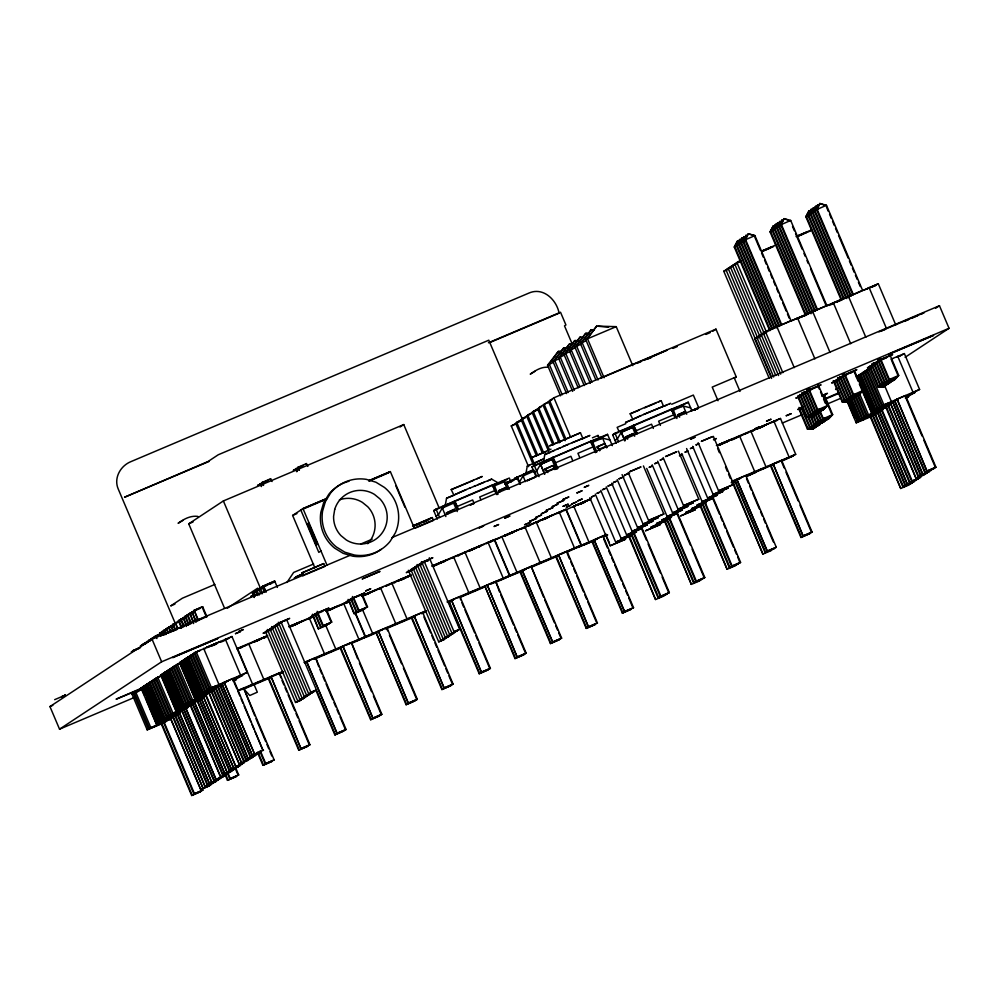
<?xml version="1.0" encoding="UTF-8"?>
<svg xmlns="http://www.w3.org/2000/svg" width="999" height="999" viewBox="0 0 999 999"><rect width="100%" height="100%" fill="white"/><g stroke="black" fill="none" stroke-linecap="round" stroke-linejoin="round"><path stroke-width="1.5" d="M445.217 505.544L446.553 498.214L466.009 489.76M543.918 458.741L527.272 466.108L525.924 473.439M543.456 461.863L544.805 454.533L568.294 444.355M734.277 247.078L737.537 240.946L734.277 247.078L769.779 330.719M744.255 238.961L741.82 238.087L738.561 244.218L774.063 327.872M780.269 223.651L777.609 222.927L774.35 229.058L809.864 312.712M782.192 222.377L779.757 221.503L776.498 227.635L812.599 312.699M810.152 213.911L813.411 207.78L810.152 213.911L845.654 297.552M771.927 329.295L736.413 245.654L739.685 239.51L742.344 240.235M738.561 244.218L741.82 238.087M740.709 242.794L743.968 236.663L740.709 242.794L776.81 327.859M742.844 241.371L746.116 235.24L742.844 241.371L778.958 326.436M791.008 320.679L781.093 325.012L744.992 239.947L748.251 233.816L754.907 235.614L791.008 320.679L790.434 321.054M770.067 231.918L773.326 225.786L770.067 231.918L805.569 315.559M807.716 314.136L772.215 230.494L775.474 224.363L778.134 225.075M774.35 229.058L777.609 222.927M776.498 227.635L779.757 221.503M778.646 226.211L781.905 220.08L778.646 226.211L814.747 311.276L815.321 310.901L779.208 225.836L781.88 224.7M826.797 305.519L816.895 309.852L780.781 224.787L784.04 218.656L790.696 220.454L826.797 305.519L826.235 305.894L810.589 269.031M805.856 216.758L809.115 210.627L805.856 216.758L841.358 300.399M808.004 215.334L811.263 209.203L808.004 215.334L843.506 298.976M848.401 297.54L812.287 212.475L815.546 206.343L818.206 207.068M814.435 211.051L817.694 204.92L814.435 211.051L850.536 296.116L851.111 295.741L815.009 210.677L817.669 209.553M816.57 209.628L819.842 203.496L826.485 205.294L862.599 290.359L852.684 294.693L816.57 209.628L826.485 205.294L825.911 205.669M473.851 502.784L472.652 499.962L457.18 506.505L455.044 502.497L442.257 508.091L438.424 514.71L436.088 516.246M519.143 482.592L522.976 475.974L534.34 470.991L536.138 475.224M572.689 460.514L570.891 456.281L555.419 462.824L553.284 458.816L540.509 464.41L536.663 471.029L534.34 472.564M653.334 428.434L651.535 424.188L636.076 430.744L633.928 426.735L621.216 432.292L617.382 438.911L615.047 440.459M286.938 582.492L293.631 572.452L313.611 563.998M583.229 337.038L580.219 336.963L571.116 349.638L569.43 350.736L584.215 385.552M632.767 365.634L616.221 326.648L596.653 326.111L587.537 338.786L585.864 339.897L601.823 377.485M560.526 395.829L547.527 365.197L558.316 351.423L561.326 351.498M566.595 393.606L553.009 361.588L563.786 347.802L568.306 347.927M572.664 391.383L558.478 357.967L569.268 344.193L572.277 344.268M578.146 387.774L563.96 354.358L574.75 340.572L577.759 340.659M569.43 350.736L580.219 336.963M590.284 383.329L574.912 347.128L585.701 333.341L588.711 333.429M595.754 379.707L580.394 343.506L591.183 329.732L594.193 329.807M585.864 339.897L596.653 326.111M814.11 415.172L812.387 417.095L806.493 417.195L798.064 397.352M799.6 394.505L808.628 415.771L814.522 415.671L816.245 413.736M819.255 411.351L816.67 414.235L810.776 414.348L801.747 393.082M822.264 408.966L818.818 412.812L812.924 412.924L803.895 391.658M822.676 409.465L820.953 411.388L815.059 411.501L806.643 391.645M849.899 400.012L848.176 401.935L842.282 402.035L833.253 380.769M853.77 396.653L850.324 400.512L844.43 400.611L836.001 380.769M854.182 397.152L852.459 399.088L846.565 399.188L837.537 377.922M839.684 376.498L848.713 397.764L854.607 397.652L857.192 394.767M887.412 382.929L883.965 386.775L878.071 386.888L869.642 367.033M887.836 383.429L886.113 385.352L880.219 385.452L871.79 365.609M889.972 382.005L888.248 383.928L882.354 384.028L873.338 362.762M893.843 378.646L890.396 382.505L884.502 382.605L876.073 362.762M895.129 378.184L892.544 381.069L886.65 381.181L877.621 359.915M890.271 355.569L898.7 375.424L894.679 379.645L888.785 379.757L879.757 358.491M814.984 427.023L813.236 428.971L807.404 429.046L798.975 409.203M818.93 423.651L815.434 427.522L809.59 427.597L801.161 407.754M820.241 423.164L817.619 426.073L811.787 426.161L808.166 417.644M810.963 417.619L813.973 424.712L819.804 424.625L823.313 420.754M823.75 421.241L822.002 423.176L816.158 423.264L812.549 414.76M827.696 417.857L824.187 421.74L818.356 421.815L815.346 414.735M828.134 418.356L826.385 420.292L820.541 420.367L817.532 413.286M824.225 394.742L832.654 414.597L828.571 418.843L822.739 418.931L819.13 410.414M815.396 413.923L812.387 417.095L806.493 417.195M819.679 411.076L816.67 414.235L810.776 414.348M822.826 408.591L818.818 412.812L812.924 412.924M822.964 409.278L820.953 411.388L815.059 411.501M852.197 397.702L848.176 401.935L842.282 402.035L846.852 399.962M853.333 397.34L850.324 400.512L844.43 400.611M855.481 395.916L852.459 399.088L846.565 399.188M886.975 383.604L883.965 386.775L878.071 386.888M889.122 382.18L886.113 385.352L880.219 385.452M892.269 379.695L888.248 383.928L882.354 384.028L885.027 382.904M893.406 379.333L890.396 382.505L884.502 382.605M896.553 376.848L892.544 381.069L886.65 381.181M817.307 424.712L813.236 428.971L807.404 429.046L811.975 426.973M818.481 424.325L815.434 427.522L809.59 427.597M820.679 422.889L817.619 426.073L811.787 426.161M824.038 421.054L822.002 423.176L816.158 423.264M827.247 418.544L824.187 421.74L818.356 421.815M224.588 608.316L188.724 523.826L223.376 500.949L403.746 424.563L439.011 507.617M263.099 485.452L262.4 482.242L263.624 485.114M270.342 479.008L272.078 481.53M296.703 471.74L296.004 468.531L297.215 471.403M298.888 470.292L298.189 467.082L299.413 469.955M306.131 463.848L307.867 466.371M400.037 427.01L403.746 424.563M314.847 567.769L292.632 515.434L302.984 508.603L326.036 498.838L302.984 508.603L326.948 565.059M547.527 365.197L553.371 362.325M553.009 361.588L560.227 358.129M558.478 357.967L564.323 355.095M563.96 354.358L571.191 350.899M574.912 347.128L580.756 344.255M580.394 343.506L586.226 340.647M388.199 473.026L390.347 471.603L414.323 528.059M736.413 245.654L739.66 244.143M744.992 239.947L754.907 235.614L748.251 233.816L745.566 239.573L781.668 324.625M131.319 651.735L139.773 648.164M140.397 645.804L146.041 643.418M146.953 641.483L150.662 640.034M153.521 637.15L160.564 634.165M160.802 636.013L159.59 633.141L165.747 630.419M162.999 634.565L162.3 631.356L163.511 634.228M165.772 634.577L163.948 630.269L168.694 628.134M167.969 633.129L166.134 628.821L169.48 627.285M170.18 631.668L168.868 627.022L170.692 631.331M172.365 630.219L171.054 625.574L173.489 631.318M175.15 630.219L172.715 624.487L178.871 621.753M177.335 628.771L175.424 622.702L177.859 628.433M181.418 627.921L178.384 620.741L181.718 619.205M183.616 626.473L180.569 619.305L186.726 616.57M186.388 626.473L183.254 617.532L186.301 624.7M188.586 625.024L184.927 616.42L189.673 614.285M190.797 623.563L187.138 614.959L191.883 612.837M193.594 623.551L189.847 613.174L193.506 621.778M195.767 622.127L192.02 611.738L196.279 621.778M197.952 620.679L194.206 610.302L202.66 606.718L206.93 616.758M134.253 697.514L59.54 729.17L49.95 706.58L152.048 639.198L350.337 555.219M772.215 230.494L775.449 228.983M780.781 224.787L790.696 220.454L790.122 220.829M199.962 608.503L191.508 612.087M193.694 610.639L202.66 606.718M812.287 212.475L815.534 210.976M769.242 378.371L723.776 271.253L739.11 261.126M770.017 247.964L771.565 246.94L761.7 251.124M227.223 608.279L257.742 588.136M254.033 596.927L252.41 593.119L253.796 592.207L255.407 596.016M257.392 595.479L255.482 591.096L256.855 590.184L259.016 595.267M260.926 594.005L258.766 588.923L260.14 588.011L262.5 593.693M264.485 592.37L262.05 586.763L263.436 585.851L266.121 592.195M254.046 592.944L253.621 592.32L258.017 590.421M255.819 591.77L255.644 590.983M257.118 590.921L256.681 590.297L261.089 588.399M259.103 589.61L258.941 588.811M260.402 588.748L259.977 588.124L264.373 586.226M262.387 587.437L262.225 586.638M270.205 584.04L271.241 583.354M277.397 587.424L274.7 581.068L262.05 586.763M320.966 550.948L318.806 552.372L300.824 510.027L326.611 499.1M274.825 581.893L269.318 584.19M528.558 466.658L511.263 425.936L521.328 420.654M534.627 464.448L516.745 422.315L525.362 417.644M529.408 414.635L522.227 418.706L525.087 417.482M543.793 453.009L527.697 415.084L536.326 410.414M549.275 449.388L533.179 411.476L540.359 407.405M554.158 444.368L538.661 407.854L542.969 405.007L559.065 442.919M560.227 442.157L544.13 404.245L551.323 400.174M565.709 438.549L549.612 400.624L553.933 397.777L715.971 329.146L736.238 376.898L734.09 378.321M805.806 232.804L807.354 231.78L796.091 236.563M265.659 591.608L263.261 585.963L274.7 581.068M59.54 729.17L161.638 661.788L949.05 328.296L939.46 305.719L392.008 537.574M302.56 572.552L303.758 575.374L302.897 575.936L301.698 573.114L302.56 572.552L323.701 563.598L324.9 566.421L305.17 574.775M323.701 563.598L301.698 573.114M164.66 722.539L147.165 729.844L131.943 693.993L140.747 689.847L134.203 692.507L149.425 728.358L156.031 725.661M134.203 692.507L141.758 688.898M141.034 688.061L142.82 686.962L158.042 722.826L156.244 723.913L141.034 688.061L145.067 686.413M143.132 686.675L144.93 685.576L160.152 721.44L158.354 722.527L143.132 686.675L145.904 685.514M145.392 685.189L147.19 684.09L162.4 719.942L160.614 721.041L145.392 685.189L148.077 684.09M147.49 683.791L149.288 682.704L164.51 718.556L162.712 719.655L147.49 683.791L148.938 683.191M182.48 710.838L165.01 718.131L149.788 682.28L154.071 680.119M165.01 718.131L172.402 714.585L167.12 716.745L151.898 680.893L156.955 678.358M188.212 707.379L169.368 715.259L154.146 679.407L158.429 677.247M169.368 715.259L176.773 711.713L171.478 713.873L156.256 678.009L163.898 674.35M160.739 675.062L162.525 673.963L177.747 709.814L175.949 710.913L160.739 675.062L164.773 673.413M162.837 673.676L164.635 672.577L179.857 708.428L178.059 709.527L162.837 673.676L166.721 672.052M165.097 672.177L166.895 671.091L182.105 706.942L180.32 708.041L165.097 672.177L169.043 670.566M167.195 670.791L168.993 669.692L184.216 705.556L182.417 706.643L167.195 670.791L169.967 669.63M203.534 697.265L184.715 705.132L169.493 669.28L173.776 667.12M184.715 705.132L192.108 701.585L186.825 703.746L171.603 667.881L176.661 665.359M173.851 666.395L175.275 665.459L190.497 701.323L189.073 702.247L173.851 666.395L176.436 665.346M181.119 662.437L175.961 665.009L191.184 700.861L196.478 698.701L190.497 701.323M179.52 662.662L181.319 661.563L196.541 697.414L194.743 698.513L179.52 662.662L184.852 660.489M183.804 660.501L180.944 661.725L196.154 697.577L202.135 694.967L196.853 697.127L181.631 661.263L187.5 658.391M215.235 688.898L199.101 695.641L183.891 659.777L186.776 658.216M185.989 658.391L187.787 657.292L203.009 693.156L201.211 694.243L185.989 658.391L188.761 657.23M220.966 685.439L203.509 692.732L188.287 656.88L193.794 654.183M203.509 692.732L210.901 689.185L205.607 691.345L190.397 655.481L196.666 652.422M224.001 683.116L207.867 689.847L192.645 653.995L198.152 651.311M207.867 689.847L215.26 686.301L209.977 688.461L194.755 652.609L231.955 636.513L247.178 672.377L233.466 679.108M207.243 647.602L215.697 644.018M209.428 646.153L217.882 642.569M230.544 637.449L231.955 636.513M437.287 519.068L433.703 510.601L436.026 509.065L492.769 484.777L496.965 494.655M712.737 331.281L715.971 329.146M415.184 528.159L433.504 520.392L432.305 517.569L413.124 525.899M446.391 512.962L454.52 509.265L446.391 512.962L446.99 514.373L448.027 513.686M492.932 486.476L492.769 484.777M455.069 510.701L454.47 511.101L453.871 509.69M263.773 637.537L267.445 635.926L261.164 638.686M507.504 489.11L504.345 481.768L502.859 482.43L502.26 481.019L492.332 485.064M520.417 484.165L517.719 477.809L505.069 483.504L516.508 478.608L516.808 479.32M505.407 484.178L505.244 483.379M517.981 478.546L517.544 477.922L506.281 482.704L506.705 483.316M533.653 469.655L514.41 478.484L521.453 475.499M536.138 476.798L531.943 466.92L534.265 465.384L591.008 441.096L595.804 452.385M291.945 625.474L299.887 622.24M516.346 478.721L517.719 477.809M498.813 490.659L506.505 487.25L498.813 490.659L499.413 492.07L500.012 491.67M297.627 623.726L295.329 624.575M553.284 458.816L540.509 464.41L544.705 474.288L540.596 464.348M508.803 488.261L508.978 489.048M327.734 610.314L335.676 607.08M520.079 483.491L520.242 484.278M147.165 729.844L165.559 721.628M149.425 728.358L171.828 718.456M167.12 716.745L176.011 712.549M171.478 713.873L191.221 705.069M186.825 703.746L206.568 694.942M191.184 700.861L209.565 692.644M196.853 697.127L198.639 696.028L183.242 660.252M199.101 695.641L200.899 694.542L185.489 658.766M205.607 691.345L214.498 687.137M209.977 688.461L247.178 672.377M546.266 470.005L545.229 470.691L544.63 469.28L552.759 465.584L554.895 469.592M165.984 721.665L161.239 723.788L191.683 795.504L200.649 791.583L191.683 795.504M171.066 718.98L163.499 722.302L193.931 794.018L202.909 790.097L193.931 794.018M599.213 438.236L598.026 435.439L599.063 438.236M170.317 717.856L200.762 789.572L170.317 717.856L174.55 716.071M177.26 714.285L172.515 716.42L202.947 788.124L211.401 784.552M213.574 783.116L205.12 786.7L174.688 714.984L179.433 712.849M207.317 785.251L216.284 781.33L207.317 785.251L176.873 713.536L181.618 711.4M179.083 712.075L209.528 783.79L179.083 712.075L182.417 710.539M213.886 780.906L222.852 776.985L213.886 780.906L183.441 709.203L188.187 707.067M185.639 707.754L216.071 779.47L185.639 707.754L191.796 705.032M228.921 772.989L220.467 776.573L190.022 704.857L194.768 702.722M196.965 701.286L192.22 703.408L222.652 775.124L231.631 771.203L222.652 775.124M194.393 701.985L224.825 773.688L194.393 701.985L197.727 700.449M229.233 770.791L238.199 766.857L229.233 770.791L198.789 699.075L203.534 696.94M200.986 697.627L231.418 769.342L200.986 697.627L205.732 695.491M203.147 696.191L233.591 767.906L203.147 696.191L206.481 694.667M210.09 692.619L205.344 694.755L235.776 766.458L244.231 762.886M208.816 692.457L239.261 764.173L208.816 692.457L212.15 690.921M215.759 688.873L211.014 691.008L241.446 762.724L249.9 759.14M216.521 688.049L213.174 689.585L243.619 761.288L252.585 757.367L243.619 761.288M221.528 685.401L215.372 688.136L245.804 759.839L254.782 755.918L245.804 759.839M256.481 754.807L248.014 758.391L217.582 686.675L220.916 685.139M224.513 683.091L219.768 685.227L250.212 756.942L259.178 753.021L250.212 756.942M221.94 683.791L252.385 755.506L221.94 683.791L228.097 681.068M224.138 682.354L254.57 754.058L224.138 682.354L233.104 678.433L263.024 750.486L255.107 731.83M552.759 465.584L544.63 469.28M591.008 441.096L607.542 434.353L612.337 445.641M346.678 603.046L348.014 602.172L341.396 604.87M545.716 468.568L547.852 472.577M363.186 595.304L371.128 592.07M605.219 435.889L607.542 434.353M234.902 680.481L236.313 679.545L233.541 680.706M312.287 614.56L318.381 628.895L312.812 614.21M320.567 627.447L329.545 623.526L320.567 627.447L315.097 614.547M317.282 613.099L322.764 626.011L331.73 622.09L326.261 609.178M616.246 443.281L612.662 434.802L614.984 433.266L671.728 408.991L675.324 417.457M326.835 625.324L318.381 628.895M331.73 622.09L322.764 626.011M599.625 450.699L598.251 447.989L597.652 448.389L597.052 446.978L597.702 446.553L604.745 443.568L606.668 447.714M604.745 443.568L597.052 446.978M398.464 580.494L410.614 575.299L396.528 581.268M597.702 446.553L599.837 450.561M633.841 426.798L621.216 432.292L624.812 440.759M406.918 576.91L397.689 580.719M606.118 446.278L606.893 447.577M348.089 599.4L354.17 613.736L349.213 600.486M356.368 612.3L365.334 608.379L356.368 612.3L350.886 599.388M352.472 596.503L358.554 610.851L367.532 606.93L362.05 594.018M260.314 752.372L265.185 763.835L274.151 759.914L243.719 688.211L254.77 715.796M362.625 610.164L354.17 613.736M358.554 610.851L367.532 606.93M628.296 437.55L625.799 438.636L625.199 437.225L633.329 433.529L634.69 436.238M625.799 438.636L626.835 437.962M625.199 437.225L633.329 433.529M436.276 564.348L444.73 560.776M686.213 413.099L683.304 405.981L671.89 410.676L671.728 408.991M671.89 410.676L673.314 410.052L676.91 418.531M271.616 676.922L268.281 678.458L298.713 750.174L307.692 746.253L298.713 750.174M271.054 676.635L300.974 748.676L309.94 744.755L279.508 673.051L271.054 676.635L300.974 748.676M691.857 410.701L688.261 402.235L678.883 406.755M671.291 409.265L681.218 405.219L681.817 406.63L683.304 405.981M279.508 673.051L280.819 677.697M469.83 550.674L475.474 548.276M478.309 546.715L482.205 544.979L471.553 549.537L480.007 545.953M678.833 415.934L678.234 416.333L677.634 414.922L685.326 411.513L686.7 414.223M677.634 414.922L685.326 411.513M306.656 661.675L337.088 733.391L306.656 661.675L315.622 657.754L346.066 729.47L337.088 733.391M490.696 542.057L492.02 541.171M566.77 551.723L581.068 545.242L565.846 509.378L492.932 540.571L522.614 528.121M315.622 657.754L318.756 666.695M525.649 569.13L508.154 576.435L509.815 575.412L494.605 539.56L485.801 543.706L499.5 537.912M698.289 407.792L690.546 411.238M507.529 534.178L515.459 530.944M697.19 409.253L697.876 408.803M370.629 719.717L379.595 715.796L370.629 719.717L340.184 648.001L343.519 646.465M342.957 646.178L372.877 718.231L381.855 714.31L351.411 642.594L342.957 646.178L372.877 718.231M351.411 642.594L357.592 658.716M355.744 613.586L365.484 636.538L363.823 637.562L382.692 629.657M551.248 515.784L543.319 519.018M378.409 631.156L408.329 703.209L417.307 699.288L386.863 627.584L378.409 631.156L408.329 703.209M565.846 509.378L535.239 522.764M386.863 627.584L387.562 630.794M591.321 498.489L563.936 510.726M586.425 500.749L578.921 504.07L587.375 500.487M585.127 501.96L577.197 505.194M441.87 689.547L450.836 685.626L441.87 689.547L411.426 617.832L414.76 616.296M414.198 615.996L444.13 688.049L453.096 684.128L422.664 612.424L414.198 615.996L444.13 688.049M453.484 599.887L448.738 602.022L479.183 673.738L488.161 669.817L479.183 673.738M451.498 600.212L481.418 672.265L490.397 668.331L459.952 596.628L451.498 600.212L481.418 672.265M459.952 596.628L460.651 599.837M487.287 585.052L517.207 657.105L526.186 653.184L495.741 581.468L487.287 585.052L517.207 657.105M495.741 581.468L499.488 591.845M526.148 569.118L519.992 571.853L550.424 643.568L559.403 639.635L550.424 643.568M522.227 570.379L552.672 642.082L522.227 570.379L531.206 566.458L561.638 638.161L552.672 642.082M531.206 566.458L543.468 596.915M719.467 445.054L722.801 443.519M722.165 443.269L730.107 440.035M202.947 788.124L173.027 716.071M205.12 786.7L175.2 714.647M211.713 782.342L181.793 710.289L211.713 782.342L220.167 778.758M220.467 776.573L190.547 704.52M227.023 772.239L197.09 700.187L227.023 772.239L235.477 768.668M235.776 766.458L205.856 694.405M241.446 762.724L211.526 690.671M248.014 758.391L218.094 686.338M586.226 628.408L595.192 624.487L586.226 628.408L555.781 556.693L559.115 555.157M558.541 554.87L588.461 626.922L597.427 623.001L566.995 551.298L558.541 554.87L588.461 626.922M242.045 764.322L233.591 767.906M247.715 760.589L239.261 764.173M935.588 308.279L939.46 305.719M757.442 428.459L765.896 424.875M606.543 534.353L580.057 545.978L586.675 543.281M227.472 780.344L236.438 776.423L227.472 780.344L224.425 773.176M227.297 773.114L229.733 778.858L238.699 774.937L235.652 767.756M596.64 539.26L591.895 541.396L622.34 613.111L631.306 609.19L622.34 613.111M594.13 539.922L624.575 611.625L594.13 539.922L603.109 536.001L633.541 607.704L624.575 611.625M229.733 778.858L238.699 774.937M776.048 463.074L795.704 454.333L780.481 418.481L749.924 431.83M262.924 765.334L271.903 761.413L262.924 765.334L257.442 752.422M265.185 763.835L274.151 759.914M856.293 376.86L862.761 373.751M858.403 375.474L860.189 374.375L875.411 410.227L873.613 411.326L858.403 375.474L862.287 373.851M866.195 371.266L860.701 373.951L875.911 409.815L892.02 403.097M875.911 409.815L883.316 406.268L878.021 408.416L862.799 372.565L869.08 369.505M897.764 399.625L880.281 406.93L865.059 371.079L867.944 369.518M880.281 406.93L887.674 403.384L882.379 405.544L867.157 369.692L871.066 367.669M808.628 415.771L811.875 414.26M905.881 396.191L919.592 389.448L904.37 353.596L901.485 355.157M905.106 357.305L949.05 328.296M334.827 734.877L343.806 730.956L334.827 734.877L315.959 690.409M848.713 397.764L851.947 396.253M842.432 376.486L850.848 396.341L855.431 394.268M843.968 373.651L852.996 394.917L862.911 390.584L854.482 370.729M813.973 424.712L817.207 423.201M820.541 420.367L825.124 418.294M822.739 418.931L832.654 414.597L828.571 418.843L823.313 418.544L820.304 411.463M829.882 416.421L830.456 416.034L826.385 420.292L821.116 419.992L817.507 411.488M732.442 482.38L735.776 480.844M740.846 478.184L734.69 480.906L765.122 552.622L774.1 548.701L765.122 552.622M736.862 479.47L767.307 551.186L736.862 479.47L745.841 475.549L776.285 547.265L767.307 551.186M888.785 379.757L898.7 375.424L894.679 379.645L889.36 379.37L880.331 358.104M406.081 704.707L415.047 700.786L406.081 704.707L376.161 632.654L406.593 704.357M773.813 464.21L770.479 465.746L800.923 537.462L809.889 533.541L800.923 537.462M773.176 463.973L803.096 536.026L812.075 532.105L781.63 460.389L773.176 463.973L803.096 536.026M847.065 401.311L856.193 422.827L857.991 421.728L848.863 400.212M849.175 399.925L858.303 421.441L860.102 420.342L850.961 398.826M851.473 398.401L860.601 419.917L867.994 416.371L862.699 418.531L853.571 397.015M862.699 418.531L883.016 409.69M855.831 395.529L864.959 417.045L872.352 413.499L867.07 415.646L857.929 394.143M867.07 415.646L886.812 406.855M859.34 384.028L871.515 412.712L873.313 411.625L857.904 375.849M878.021 408.416L886.912 404.22M882.379 405.544L919.592 389.448M909.165 484.902L900.711 488.474L870.266 416.77L873.613 415.234M877.209 413.186L872.464 415.322L902.896 487.037L911.875 483.116L902.896 487.037M878.009 412.325L874.674 413.861L905.106 485.576L914.085 481.655L905.106 485.576M909.477 482.692L918.443 478.771L909.477 482.692L879.033 410.989L882.367 409.453M885.976 407.405L881.23 409.54L911.662 481.256L920.641 477.322L911.662 481.256M924.487 474.787L916.033 478.371L885.589 406.655L888.923 405.119M891.12 403.683L887.774 405.219L918.218 476.923L927.197 473.002L918.218 476.923M924.787 472.589L933.765 468.668L924.787 472.589L894.355 400.874L897.689 399.338M897.065 399.088L926.985 471.141L935.951 467.22L905.519 395.504L897.065 399.088L926.985 471.141M907.304 397.552L908.715 396.628L905.943 397.789M514.972 658.578L523.951 654.657L514.972 658.578L485.052 586.525L515.496 658.241M628.771 536.438L655.556 599.537L629.295 536.101M658.129 597.951L667.095 594.03L658.129 597.951L630.731 533.416M633.578 533.366L660.364 596.478L669.342 592.544L641.333 526.573M664.01 595.966L655.556 599.537M660.364 596.478L669.342 592.544M664.56 521.278L691.345 584.39L665.084 520.941M693.581 582.929L702.559 579.008L693.581 582.929L666.183 518.394M669.03 518.356L695.816 581.455L704.794 577.534L676.785 511.563M699.799 580.806L691.345 584.39M695.816 581.455L704.794 577.534M700.287 506.256L685.689 512.475L700.287 506.256L727.085 569.255L700.212 504.37M729.37 567.782L738.348 563.848L729.37 567.782L702.584 504.67M704.819 503.196L731.605 566.296L740.584 562.375L712.574 496.403M735.539 565.671L727.085 569.255M731.605 566.296L740.584 562.375M733.041 483.816L762.874 554.095L732.954 482.042M771.328 550.511L762.874 554.095M900.711 488.474L870.791 416.421M907.304 484.128L877.384 412.075L907.304 484.128L915.758 480.544M916.033 478.371L886.101 406.318M920.429 475.462L929.407 471.54L920.429 475.462L890.509 403.409L920.953 475.124M922.626 474.026L892.694 401.973L922.626 474.026L931.08 470.442M183.004 520.392L178.109 523.276C183.841 519.068 190.472 515.409 197.852 516.408M535.139 371.253L530.244 374.138C535.639 370.354 541.67 366.508 548.563 367.282M628.146 472.402L648.551 520.454L663.823 513.973L643.418 465.921M643.069 524.063L658.341 517.594L643.069 524.063L622.077 474.6M663.823 513.973L648.551 520.454M637.587 527.684L652.871 521.203L637.587 527.684L617.195 479.632M632.117 531.293L647.389 524.825L632.117 531.293L611.713 483.241M626.635 534.915L641.907 528.434L626.635 534.915L606.243 486.863M621.166 538.523L636.438 532.042L621.166 538.523L600.761 490.472M615.684 542.145L630.956 535.664L615.684 542.145L595.292 494.093M610.202 545.754L625.474 539.273L610.202 545.754L589.81 497.702M453.883 495.167L451.211 489.585L482.205 476.461L476.998 478.821M453.596 495.229L458.816 492.869M582.067 438.811L582.842 438.424L580.444 432.779L563.998 439.972M498.276 482.979L491.645 479.12L487.937 480.856M551.848 451.548L554.395 450.362M444.73 505.656L497.789 483.079M632.842 419.38L630.169 413.798L646.615 406.605L661.163 400.661L663.561 406.306M661.163 400.661L658.616 401.86M542.969 461.975L588.511 442.395M632.554 419.443L637.774 417.07M669.48 403.883L670.604 403.321L643.556 414.473M148.426 684.515L147.502 684.952M267.67 635.564L237.462 648.376L252.585 684.253L282.892 671.415M266.833 636.438L241.87 647.102M307.08 619.392L289.335 626.922M410.826 574.937L361.488 595.829M494.605 539.56L431.855 566.033M533.928 523.314L532.954 523.776M780.481 418.481L716.383 445.529M240.809 689.772L271.179 676.897M365.484 636.538L304.096 662.437M343.107 646.428L314.073 658.741M426.036 610.789L365.147 636.675L354.795 612.3M404.845 620.279L393.581 625.087M458.429 597.602L487.425 585.314M509.815 575.412L447.077 601.885M528.309 568.006L558.666 555.144M581.068 545.242L509.478 575.549L494.268 539.697M549.1 559.203L537.937 563.948M663.136 457.579L683.541 505.631L698.788 499.163L678.396 451.111M281.119 622.24L310.876 692.344L316.508 689.947L313.861 691.033M678.059 509.24L693.306 502.784L678.059 509.24L657.667 461.188M698.788 499.163L683.541 505.631M278.321 622.252L308.679 693.781L314.323 691.395L311.676 692.482M306.543 695.217L312.125 692.844L306.543 695.217L276.735 625.124M672.577 512.862L687.836 506.393L672.577 512.862L652.185 464.81M745.716 475.924L773.326 464.223M274.55 626.573L304.308 696.678L309.94 694.293L307.292 695.366M271.74 626.585L302.11 698.126L307.742 695.741L305.107 696.815M795.704 454.333L731.605 481.381M667.107 516.471L682.354 510.014L667.107 516.471L646.703 468.419M299.925 699.575L305.557 697.177L299.925 699.575L270.167 629.47M297.727 701.011L303.371 698.626L297.727 701.011L267.37 629.482M265.784 632.355L295.542 702.459L301.174 700.074L298.526 701.148M424.288 561.6L454.046 631.705L459.677 629.32L429.308 557.779M451.898 633.141L457.492 630.769L451.898 633.141L421.491 561.613M419.905 564.497L449.662 634.602L455.294 632.217L452.647 633.291M417.107 564.51L447.465 636.038L453.109 633.653L450.462 634.74M415.522 567.382L445.279 637.487L450.911 635.102L448.264 636.188M443.144 638.923L448.726 636.55L443.144 638.923L413.324 568.831M411.138 570.279L440.896 640.384L446.528 637.999L443.881 639.073M408.341 570.292L438.711 641.833L444.343 639.435L441.695 640.521M718.556 490.796L733.728 484.378L718.556 490.796L698.151 442.744M713.111 494.418L728.259 487.987L713.111 494.418L692.682 446.353M707.629 498.039L722.776 491.608L707.629 498.039L686.6 448.551M702.147 501.648L717.294 495.217L702.147 501.648L681.718 453.583M166.808 633.304L163.099 635.039L165.434 634.215M204.483 617.669L206.955 616.52M878.933 331.868L924.025 312.774L921.553 313.923M205.419 648.376L204.258 648.913L204.995 648.651M219.38 642.045L220.542 641.495L206.456 647.464L211.913 645.254M286.588 620.254L287.512 619.817L284.99 620.816M429.745 559.615L430.094 559.39M427.56 561.063L428.484 560.626M264.098 637.911L265.259 637.374L264.535 637.637M325.549 610.077L326.723 609.527L325.986 609.79M361.338 594.917L362.525 594.368L355.794 597.115M395.492 582.167L394.33 582.704L395.067 582.454M432.317 566.108L446.403 560.139L445.254 560.676M817.706 386.825L818.893 386.276L818.144 386.538M443.057 562.125L444.218 561.588L443.494 561.838M478.846 546.965L480.007 546.428L479.283 546.678M889.297 356.506L890.471 355.956L889.734 356.218M538.661 521.54L537.499 522.077L538.224 521.815M679.407 455.844L682.517 454.445M574.45 506.381L573.289 506.918L574.025 506.655M891.545 359.24L892.694 358.691L891.97 358.953M824.075 395.317L825.249 394.767L822.052 396.041M801.161 407.517L799.974 408.067L803.184 406.793M753.408 430.581L752.247 431.131L752.984 430.869M767.369 424.25L768.531 423.713L765.384 424.962M526.773 472.877L533.291 469.955M199.113 650.886L200.05 650.449L194.755 652.609M224.85 639.922L226.461 639.21M194.755 653.758L195.404 653.471M161.264 675.998L159.653 676.71M388.599 584.914L389.622 584.427L385.751 585.988M461.713 553.958L462.637 553.521L457.392 555.644M522.939 527.947L533.828 523.339M737.574 437.05L744.068 434.39M782.841 372.702L765.396 331.593L817.332 309.852M780.706 374.138L763.248 333.017L773.226 328.571M765.384 332.542L761.101 334.44L778.558 375.562M791.183 320.929L842.507 298.926M775.811 375.562L758.965 335.864L761.812 334.603M798.875 318.057L810.439 312.774M895.753 324.887L878.296 283.778L836.263 302.06M773.663 376.985L756.817 337.3L761.101 335.389M841.083 299.563L831.106 304.021L839.048 300.886M771.528 378.421L754.67 338.723L760.376 336.176M836.088 302.26L840.371 300.362M864.147 290.022L878.296 283.778M871.877 287.113L876.16 285.202L866.895 288.861M582.317 438.886L589.897 435.439L562.837 446.578M664.323 406.193L666.895 405.057M179.358 663.711L180.32 663.286M308.004 618.955L311.588 617.394M379.258 588.786L382.842 587.225M452.335 557.829L455.919 556.268M521.341 529.133L522.315 528.708M736.051 438.186L737.012 437.762M168.069 632.754L205.869 616.758M196.978 620.953L203.234 618.219M472.964 503.896L474.013 503.434M911.563 318.331L917.819 315.597M61.601 696.778L65.397 695.117L62.038 696.49M214.46 644.68L217.195 643.481M221.141 642.032L224.787 640.434M192.457 655.244L187.4 657.454L202.622 693.318L210.102 690.047M184.066 659.702L199.488 695.479M179.708 662.587L194.917 698.438M172.452 668.181L168.619 669.854L183.828 705.719L191.308 702.447M165.272 672.102L180.494 707.966M806.343 392.02L802.384 393.781L807.929 391.533M167.295 671.403L164.248 672.739L179.47 708.591L197.802 700.724M850.723 372.889L853.496 371.665M801.96 394.917L798.001 396.678L801.198 395.417M871.353 366.046L867.394 367.807L872.939 365.559M152.747 681.181L148.913 682.866L164.123 718.718L171.603 715.446M627.372 473.926L624.25 475.312L629.545 473.151M145.567 685.114L160.789 720.966M663.161 458.766L660.052 460.152L662.562 459.153M149.001 683.791L144.543 685.739L159.765 721.59L179.445 713.161M698.95 443.606L695.841 444.992L698.363 443.993M621.89 477.534L618.781 478.921L624.063 476.773M141.209 687.986L144.455 695.067M657.692 462.375L654.57 463.773L657.092 462.774M693.481 447.215L690.359 448.613L692.881 447.614M866.083 371.803L859.814 374.538L875.037 410.389L882.517 407.13M616.42 481.156L613.299 482.542L615.821 481.543M652.21 465.996L649.088 467.382L651.61 466.383M687.999 450.836L684.889 452.222L687.399 451.223M610.938 484.765L607.817 486.151L613.111 483.991M360.751 594.692L364.71 592.931L350.399 598.988L359.54 595.204M605.456 488.386L602.347 489.772L604.87 488.773M326.099 611.038L339.036 605.619L328.097 610.339M341.458 604.832L348.938 601.56M361.888 595.879L371.678 591.695M599.987 491.995L596.865 493.381L599.388 492.395M837.05 388.786L835.564 389.448L838.086 388.411M823.488 395.092L827.447 393.319L821.89 395.579M472.003 549.213L468.106 550.948L474.725 548.251M594.505 495.604L591.396 497.002L593.906 496.003M579.383 503.733L575.486 505.469L580.943 503.259M801.747 407.742L797.789 409.515L800.986 408.241M731.58 439.41L718.656 444.842L732.742 438.873M205.744 692.919L198.264 696.191L183.042 660.339M176.136 710.838L161.726 676.335M156.431 723.85L145.667 697.939M871.69 412.637L862.761 391.046M877.971 410.077L888.998 405.407M876.71 413.199L859.714 420.504L850.586 398.988M364.16 637.412L347.103 644.755M362.887 638.174L370.454 634.84M351.71 643.319L361.9 638.91M367.994 636.425L376.361 632.879M862.649 420.192L873.688 415.522M425.674 612L421.59 613.723M508.491 576.286L495.529 581.893M507.242 577.035L514.722 573.763M506.256 577.759L494.692 582.754M586.7 543.256L577.822 547.452L592.594 541.296M584.253 544.83L592.619 541.283M782.005 461.063L793.531 455.769L786.912 458.466M653.708 404.008L655.956 403.034M557.055 449.188L560.414 447.727M641.133 415.609L625.511 422.427L633.366 419.355M542.894 459.29L534.602 463.061M188.162 657.617L189.385 657.092M170.592 669.492L166.508 671.241L181.731 707.105L187.712 704.482L182.417 706.643M166.234 672.364L162.15 674.125L177.372 709.977L183.354 707.367L178.059 709.527M869.342 368.918L870.554 368.394M900.087 355.756L896.977 357.142L898.376 356.606M150.886 682.492L146.803 684.253L162.025 720.104L168.007 717.494L162.712 719.655M146.528 685.376L142.445 687.125L157.667 722.989L163.649 720.366L158.354 722.527M237.063 648.988L241.159 647.227M386.413 585.876L387.637 585.352M460.739 554.383L458.129 555.506M530.769 524.737L531.992 524.2M745.466 433.791L748.588 432.392L744.73 433.966M232.917 680.843L242.819 675.249L236.201 677.946M905.319 397.927L915.221 392.332L908.615 395.03M469.805 481.93L473.638 480.282M648.763 406.131L652.597 404.483M459.028 492.657L470.479 487.762M637.986 416.858L663.274 406.368M227.685 638.673L229.071 638.074M176.748 664.834L178.134 664.235M316.034 615.159L317.432 614.56M523.538 528.171L524.925 527.572M187.138 625.174L191.433 623.339L187.662 614.622M470.554 504.845L474.175 503.321M904.395 321.391L908.69 319.555M213.062 644.767L216.646 643.244M849.275 372.989L856.867 369.667L842.557 375.736L848.101 373.489M886.513 357.729L876.148 362.025L881.705 359.777M844.555 375.824L838.173 378.633L843.718 376.373M880.344 360.664L873.963 363.474L880.681 360.726M806.568 392.432L800.187 395.229L800.923 394.967M843.581 376.748L835.976 380.07L841.533 377.822M878.158 362.113L871.777 364.91L877.322 362.662M840.171 378.721L833.79 381.518L840.509 378.783M877.172 363.037L869.58 366.358L876.298 363.624M802.197 395.317L795.803 398.126L799.013 396.853M839.197 379.645L831.605 382.967L837.15 380.719M282.218 621.977L276.236 624.6L281.531 622.439M280.032 623.426L274.051 626.036L279.333 623.875M425.387 561.351L419.405 563.96L421.928 562.961M424.7 561.8L427.56 560.576M277.834 624.875L271.853 627.484L277.148 625.324M423.189 562.787L417.207 565.409L422.502 563.249M275.649 626.323L269.668 628.933L277.822 625.549M421.004 564.235L415.022 566.858L420.317 564.697M273.451 627.759L267.47 630.381L272.764 628.221M713.473 439.772L716.333 438.524L713.798 439.548M271.266 629.208L265.284 631.818L270.579 629.67M416.62 567.132L410.639 569.742L415.934 567.582M414.435 568.581L408.454 571.191L413.736 569.03M412.237 570.017L406.256 572.639L411.551 570.479M142.994 688.111L116.096 699.2L145.567 686.413M322.764 611.301L312.412 615.596L317.957 613.349M354.583 597.627L348.201 600.436L351.398 599.175M316.608 614.235L310.214 617.045L316.945 614.298M353.609 598.563L346.016 601.885L352.734 599.138M256.256 641.096L258.641 640.072L254.47 642.007M367.345 593.718L374.825 590.459L374.101 590.709M362.437 596.128L366.021 594.605M442.507 561.875L433.042 565.846M401.81 579.445L398.226 580.968L402.36 579.245M826.498 398.052L837.961 393.156M400.949 580.007L404.533 578.483M434.028 565.809L437.599 564.285M471.004 550.149L476.86 547.677M582.092 502.772L589.572 499.5L588.848 499.762M577.185 505.182L580.769 503.646M839.497 393.144L825.499 399.051M579.907 504.22L583.491 502.684M764.635 425.449L758.74 427.947M468.456 482.505L463.099 484.765M644.717 407.854L647.414 406.705M253.584 595.279L250.599 596.59L253.247 595.504M186.176 658.316L201.398 694.168M858.591 375.387L873.388 409.727M167.382 670.716L182.193 705.057M143.319 686.6L158.129 720.928M527.897 525.961L529.37 525.337M178.247 709.44L163.824 674.937M858.491 421.353L849.55 399.762M162.899 719.567L149.7 687.936M488.424 342.782L560.526 312.25L565.921 324.95L564.51 325.886L572.415 344.505M209.166 461.388L124.55 497.227L207.967 461.563L218.232 454.782L488.786 340.197L537.724 455.219M490.272 342.332L559.115 313.174C556.518 299.7 543.194 286.788 528.971 293.057L131.031 461.588C120.417 465.796 113.436 478.184 118.294 489.16L175.474 623.875M746.091 239.86L743.418 240.996L779.532 326.061M743.943 241.283L741.283 242.42L777.384 327.485M779.732 226.136L777.072 227.26L813.174 312.325M741.807 242.72L739.135 243.843L774.637 327.485M777.597 227.56L774.924 228.684L811.038 313.748M811.238 213.823L808.578 214.96L844.08 298.601M773.313 230.407L770.641 231.543L806.143 315.185M809.103 215.247L806.43 216.383L841.932 300.025M761.35 251.199L777.097 244.53M797.14 236.039L811.463 229.97M762.025 251.423L773.476 246.578M797.352 236.388L810.701 230.819M762.324 251.373L769.38 248.389M798.126 236.214L803.758 233.828M741.221 260.751L736.925 262.575L766.633 332.555M740.459 261.601L734.74 264.023L763.835 332.58M736.837 263.649L732.542 265.472L761.638 334.028M733.216 265.697L730.356 266.908L759.452 335.464M732.454 266.546L728.159 268.356L757.866 338.349M728.833 268.594L725.973 269.805L771.44 376.923M723.776 271.253L728.071 269.43M616.221 326.648L587.537 338.786L604.095 377.772M575.274 347.877L571.116 349.638L585.889 384.44M261.888 482.579L270.854 478.658M297.677 467.432L306.643 463.499M268.669 480.107L259.69 484.028L261.426 486.563M295.479 468.868L303.047 465.546M262.25 483.341L257.505 485.477L261.726 483.691M299.45 467.594L293.294 470.317L297.527 468.531M188.724 523.826L193.019 522.002M600.362 378.409L667.095 350.137L643.93 360.389M636.825 363.399L641.083 361.601M549.612 400.624L552.472 399.413M647.127 359.328L651.423 357.505M672.939 348.401L677.247 346.578M705.918 334.428L710.227 332.605M544.13 404.245L548.439 402.422M538.661 407.854L541.52 406.643M368.818 480.719L390.347 471.603L368.706 480.806M369.58 480.906L386.763 473.626M533.179 411.476L537.474 409.652M527.697 415.084L533.441 412.662M292.632 515.434L296.915 513.611M516.745 422.315L521.053 420.492M511.263 425.936L515.571 424.113M774.65 327.934L780.157 325.599M825.599 306.356L829.732 304.608M847.614 297.028L853.121 294.693M214.885 584.44L182.367 598.214L170.679 605.918L174.925 604.12M592.419 437.812L598.026 435.439M625.874 423.638L617.145 427.36L619.043 431.493M671.703 404.258L693.343 395.067L698.701 407.667M736.238 376.898L712.212 387.1L718.006 400.736M531.943 466.92L537.574 464.535M598.164 438.873L603.808 436.488M189.335 613.511L194.967 611.126M502.26 481.019L509.303 478.034L511.101 482.267M681.218 405.219L688.261 402.235M187.138 614.959L192.782 612.574M433.703 510.601L440.746 507.617M501.336 481.955L506.968 479.57M612.662 434.802L618.294 432.417M184.927 616.42L191.97 613.436M182.742 617.869L186.963 616.083M496.016 493.469L493.019 486.413L494.43 485.814L498.026 494.293M442.257 508.091L443.668 507.492L443.069 506.081M180.569 619.305L184.803 617.507M178.384 620.741L184.016 618.356M360.701 544.055L372.115 539.21M174.9 623.039L179.645 620.903M522.976 475.974L524.388 475.374L523.788 473.963M172.715 624.487L179.758 621.503M506.58 483.404L513.623 480.419M170.542 625.923L174.763 624.125M267.02 585.139L271.416 583.241M168.344 627.36L173.988 624.974M258.766 588.923L266.745 585.564M166.134 628.821L171.778 626.435M255.482 591.096L261.288 588.598M163.948 630.269L168.182 628.483M252.41 593.119L256.805 591.221M161.776 631.705L166.521 629.57M412.575 525.924L432.305 517.569M159.59 633.141L163.811 631.356M414.185 525.874L429.682 519.305M416.146 525.249L420.367 523.451M423.189 522.265L427.422 520.467M160.839 633.653L155.195 636.038L156.93 638.573M302.51 573.913L296.016 576.873L301.648 574.487M302.173 574.475L294.268 578.021L298.489 576.236M156.993 636.188L150.837 638.923L156.468 636.538M547.077 471.278L554.295 468.181M599.075 449.263L606.293 446.166M153.384 638.236L148.639 640.371L151.461 639.173M150.399 640.546L144.243 643.269L149.875 640.883M145.404 643.169L142.07 644.705L147.715 642.32M140.622 647.265L133.054 650.586L138.699 648.201M54.658 699.662L65.397 695.117M49.95 706.58L52.822 705.356M211.463 646.128L215.559 644.392M890.971 359.165L904.37 353.596M288.886 626.585L313.112 616.395M325.986 610.864L348.813 601.273M255.319 641.121L264.285 637.187L253.359 641.895L254.083 641.645M326.511 611.163L340.122 605.394M361.95 596.166L378.346 589.198M390.896 583.916L411.376 575.212M433.691 565.784L451.411 558.266M463.998 552.947L484.44 544.28M572.764 506.88L590.509 499.35M718.269 445.242L737.324 437.175M256.393 641.071L260.614 639.285M328.296 610.614L331.119 609.427M362.35 596.203L369.393 593.219M433.529 566.171L442.495 562.25M508.104 534.465L504.77 536.001L508.329 534.54M508.991 534.203L513.224 532.417M541.97 520.242L546.203 518.456M723.701 443.269L728.446 441.133M756.668 429.295L762.824 426.573M291.995 626.111L296.216 624.325M400.437 580.182L404.67 578.396M580.119 504.283L584.19 502.547M731.068 440.334L735.139 438.611M782.292 423.064L802.409 414.548M828.271 403.596L841.208 398.114M819.879 408.941L817.207 410.065L808.179 388.798M820.966 408.853L815.634 411.113L806.605 389.847M891.22 379.108L887.212 380.806L878.196 359.54M817.494 410.851L813.486 412.55L805.069 392.694M890.409 379.97L885.077 382.23L876.647 362.375M815.346 412.275L811.35 413.973L802.322 392.707M851.148 397.115L847.14 398.813L838.111 377.547M886.937 381.955L882.929 383.653L874.512 363.811M847.664 399.101L844.992 400.237L836.575 380.394M884.789 383.379L880.793 385.077L871.765 363.811M811.063 415.122L807.055 416.82L798.039 395.554M881.318 385.377L878.645 386.501L870.216 366.658M821.59 420.304L818.93 421.441L815.921 414.348M820.741 421.191L816.732 422.889L813.124 414.385M816.358 424.088L812.349 425.774L808.74 417.27M812.836 426.098L810.164 427.222L801.735 407.38M217.582 686.675L221.803 684.889M894.355 400.874L897.164 399.687M212.213 691.221L194.743 698.513M885.589 406.655L888.411 405.469M198.789 699.075L203.022 697.29M879.033 410.989L883.266 409.19M190.022 704.857L194.256 703.071M870.266 416.77L873.089 415.572M194.768 703.046L175.949 710.913M183.441 709.203L187.675 707.404M176.873 713.536L179.695 712.349M174.688 714.984L178.908 713.199M173.714 716.62L156.244 723.913M237.625 690.584L252.585 684.253M238.074 690.596L243.719 688.211M273.838 675.786L283.416 671.715M304.558 662.774L308.728 660.988M385.327 628.571L415.721 615.671M422.427 612.862L426.585 611.076M447.552 602.21L453.034 599.875M561.338 554.02L564.098 552.834M586.625 543.306L597.577 538.661M601.585 536.975L605.731 535.202M732.13 481.68L740.309 478.209M304.907 662.824L309.141 661.038M490.684 584.14L493.506 582.941M340.184 648.001L343.007 646.815M411.426 617.832L414.248 616.645M555.781 556.693L558.603 555.494M731.193 482.592L735.401 480.794M746.153 476.248L773.301 464.56M242.695 689.497L270.279 677.809M279.795 673.776L282.517 672.627M314.61 659.04L343.569 646.765M385.851 628.858L413.461 617.17M448.076 602.509L452.16 600.774M460.314 597.327L485.177 586.788M520.691 571.753L500.974 579.582M531.555 567.145L557.792 556.043M567.307 552.01L578.821 546.715L572.215 549.413M731.73 482.879L734.44 481.73M254.57 754.058L263.549 750.137M252.897 755.169L261.351 751.585L252.385 755.506M927.497 470.804L935.951 467.22M231.943 768.993L240.397 765.421L231.418 769.342M225.349 773.351L233.803 769.767L224.825 773.688M216.596 779.12L225.05 775.549L216.071 779.47M210.04 783.453L218.494 779.869L209.528 783.79M201.274 789.235L209.728 785.651L200.762 789.572M301.486 748.338L309.94 744.755M337.612 733.041L346.066 729.47M373.401 717.881L381.855 714.31M408.853 702.871L417.307 699.288M444.642 687.712L453.096 684.128M481.943 671.915L490.397 668.331M517.732 656.755L526.186 653.184M553.184 641.745L561.638 638.161M588.973 626.585L597.427 623.001M625.087 611.288L633.541 607.704M767.819 550.836L776.285 547.265M803.621 535.676L812.075 532.105M562.674 440.522L549.45 445.904L580.444 432.779M551.023 449.163L531.918 457.467L546.478 451.536M470.054 488.036L491.645 479.12M867.157 369.692L871.041 368.069M190.397 655.481L193.169 654.32M862.799 372.565L865.571 371.403M171.603 667.881L173.052 667.282M156.256 678.009L157.705 677.397M151.898 680.893L155.782 679.27M310.864 617.882L312.3 617.27M201.211 694.243L206.506 692.082L200.524 694.705L185.302 658.841M873.613 411.326L878.908 409.165L872.926 411.788L857.704 375.924M858.303 421.441L863.598 419.28L857.617 421.89L848.476 400.374M758.503 470.429L763.773 468.269M757.816 470.879L752.534 473.039M256.368 683.079L261.663 680.918M255.619 683.578L250.424 685.726M457.03 630.394L459.677 629.32M456.693 630.631L454.095 631.693M313.524 691.258L310.926 692.332M311.326 692.707L308.741 693.781M452.31 633.516L449.712 634.59M450.112 634.964L447.515 636.038M306.943 695.604L304.308 696.678M447.927 636.413L445.329 637.474M304.757 697.04L302.11 698.126M443.544 639.298L440.896 640.384M441.346 640.746L438.761 641.82M298.189 701.385L295.542 702.459M470.279 505.032L471.59 504.47M173.177 631.056L177.335 629.308M180.107 628.146L184.266 626.398M481.181 527.06C473.576 530.194 489.123 523.713 481.518 526.848M692.644 438.274C685.039 441.408 700.586 434.927 692.981 438.062M851.485 372.39L840.359 377.185L847.077 374.438M883.753 358.703L886.101 357.717M815.684 387.537L804.57 392.345L811.288 389.598M803.383 393.968L806.905 392.495M240.871 630.656C233.267 633.778 248.801 627.297 241.196 630.431M586.663 486.226C594.268 483.091 578.733 489.572 586.338 486.438M496.491 525.424C504.095 522.29 488.561 528.771 496.166 525.636M565.646 498.401C555.694 502.497 576.036 494.018 566.083 498.114M671.503 453.921L676.798 451.76L665.521 456.543L670.816 454.383M555.232 505.269C565.197 501.173 544.855 509.652 554.807 505.556M283.716 620.991L278.434 623.151L289.698 618.369L284.415 620.529M544.068 512.637C534.115 516.733 554.457 508.254 544.505 512.35M421.59 564.522L412.837 568.294L415.347 567.307M538.374 516.396C528.421 520.491 548.763 512.012 538.811 516.108M768.955 420.079C776.56 416.945 761.013 423.426 768.631 420.292M579.807 500.049C572.202 503.184 587.737 496.703 580.132 499.837M271.84 629.495L263.087 633.266L268.381 631.106M527.847 523.339C537.812 519.243 517.457 527.722 527.422 523.626M568.406 506.306C560.801 509.44 576.348 502.959 568.743 506.093M757.017 427.959C749.4 431.093 764.947 424.612 757.342 427.734M764.235 425.437L754.445 429.682L755.169 429.42M759.727 427.859L763.199 426.398M723.938 443.019L727.397 441.558M719.605 445.042L723.076 443.581M543.993 518.906L553.783 514.66L539.697 520.629L540.422 520.379M544.979 518.806L548.439 517.357M581.93 503.159L584.24 502.197M509.19 533.966L512.649 532.517M469.068 551.148L472.527 549.7M367.17 594.118L369.48 593.144M256.506 640.646L259.977 639.198M330.232 609.752L333.691 608.304M294.443 624.912L297.902 623.463M290.11 626.935L293.569 625.486M638.91 410.289L630.169 413.798M458.129 486.85L461.775 485.327M572.277 442.682L582.842 438.424M474.026 486.363L475.849 485.601M899.487 356.144L900.811 355.594M227.085 639.073L228.409 638.511M183.079 660.664L184.403 660.102M177.41 664.397L180.669 663.061M739.822 436.176L741.158 435.626M526.461 526.573L523.189 527.909M242.607 646.615L246.341 645.092M237.625 648.888L238.948 648.339M240.347 648.114L241.671 647.552M457.117 487.262L451.211 489.585M477.672 484.84L484.315 482.167M454.408 495.142L446.553 498.214M532.904 463.948L535.127 463.037M174.375 666.72L175.487 666.271M159.028 676.847L161.451 675.873M529.17 525.786L530.282 525.324M453.883 557.292L451.948 558.091M150.262 682.629L151.373 682.18M457.929 555.956L459.041 555.506M380.781 588.261L378.846 589.048M308.416 618.893L309.528 618.431M538.985 463.936L544.655 461.625M619.705 431.818L625.374 429.508M494.355 485.889L504.345 481.768M881.268 331.044L885.139 329.47M169.306 632.629L171.89 631.58M865.059 371.079L868.93 369.493M857.729 376.273L861.5 374.737M192.645 653.995L196.516 652.422M679.994 455.631L681.93 454.845M188.287 656.88L192.258 655.257M183.891 659.777L187.824 658.166M771.69 422.614L776.985 420.454M169.493 669.28L172.14 668.194M556.992 513.561L562.287 511.401M154.146 679.407L156.731 678.346M149.788 682.28L152.435 681.206M405.282 577.984L408.429 576.748M131.943 693.993L138.561 691.296M871.515 412.712L878.133 410.015M864.959 417.045L871.578 414.348M860.601 419.917L867.219 417.22M856.193 422.827L862.811 420.129M189.073 702.247L195.692 699.55M748.875 475.099L755.481 472.402L746.877 476.461M180.32 708.041L186.925 705.331M356.618 640.721L368.181 636.351M160.614 721.041L167.22 718.343M550.424 452.385L544.805 454.533M589.835 441.845L596.515 439.298M225.15 639.86L225.974 639.522M194.281 653.87L195.105 653.533M189.872 656.768L190.697 656.443M737.886 436.975L738.711 436.638M836.151 302.173L840.122 300.612M828.958 305.444L832.929 303.871M795.316 319.18L804.57 315.509M800.361 317.332L806.98 314.722M765.396 331.593L773.326 328.459M763.248 333.017L767.22 331.443M762.424 333.916L765.072 332.879M758.965 335.864L764.247 333.778M756.817 337.3L760.788 335.726M754.67 338.723L759.964 336.626M676.748 407.292L624.175 429.757M529.607 465.284L527.272 466.108M802.172 406.618L802.909 406.356M380.519 587.774L395.741 623.626M477.909 589.348L466.583 594.143M333.554 650.474L322.227 655.294M852.996 394.917L858.89 394.805L862.911 390.584L858.89 394.805L853.571 394.53L845.142 374.687M850.848 396.341L856.755 396.228L860.763 392.008L856.755 396.228L851.423 395.954L842.394 374.7M854.607 397.652L849.287 397.39L840.858 377.535M814.522 415.671L809.202 415.397L800.773 395.542M819.804 424.625L814.547 424.338L811.538 417.245M598.151 326.248L608.578 327.21M594.155 330.007L591.183 329.732L582.067 342.407L598.026 379.995M588.686 333.616L585.701 333.341L576.585 346.016L591.957 382.217M577.722 340.846L574.75 340.572L565.634 353.246L579.82 386.663M572.252 344.468L569.268 344.193L560.152 356.868L574.338 390.284M568.269 348.214L563.786 347.802L554.682 360.477L568.269 392.507M561.301 351.698L558.316 351.423L549.2 364.098L562.2 394.73M683.216 406.031L690.659 407.879M609.939 439.997L602.509 438.149L591.171 442.794L592.669 442.145L596.865 452.023M508.728 482.942L504.258 481.83L505.457 484.652M824.699 205.232L819.842 203.496L817.145 209.253L853.258 294.318M817.981 207.218L815.546 206.343L812.861 212.1L848.363 295.741M788.91 220.392L784.04 218.656L781.355 224.413L817.457 309.478M777.909 225.225L775.474 224.363L772.776 230.107L808.291 313.761M742.107 240.384L739.685 239.51L736.987 245.267L772.502 328.921M244.543 689.747L249.762 695.516L257.317 692.195L253.659 683.578M493.019 486.413L495.167 490.422L479.695 496.978L480.894 499.8M678.284 414.498L679.645 417.207M626.273 436.513L627.647 439.223M869.043 287.437L886.488 328.546M897.751 356.293L912.974 392.157M826.523 207.093L828.321 211.338M829.532 214.173L831.33 218.431M832.542 221.266L834.34 225.524M835.539 228.359L837.349 232.605M838.548 235.439L848.176 258.129M849.387 260.964L851.185 265.222M852.397 268.057L854.195 272.302M855.406 275.137L857.204 279.395M858.416 282.23L860.214 286.488M891.508 360.202L898.126 375.799M905.606 397.29L922.04 436.014M923.875 440.309L935.439 467.557M894.867 400.537L925.311 472.24M848.376 296.191L865.833 337.3M884.577 385.564L891.27 401.336M810.713 213.524L846.827 298.589M888.298 404.87L918.73 476.585M868.581 368.756L883.79 404.607M866.47 370.142L881.692 405.994M881.742 409.203L912.187 480.906M864.21 371.628L879.432 407.492M879.557 410.639L909.989 482.355M833.253 302.597L850.698 343.706M862.112 373.027L877.334 408.878M875.186 413.524L905.631 485.227M872.976 414.985L903.421 486.688M792.532 226.498L794.342 230.757M795.541 233.591L802.16 249.188M803.97 253.434L805.169 256.268M806.98 260.527L808.179 263.361M854.52 372.527L858.116 381.168M859.352 393.206L868.481 414.722M857.242 394.593L866.37 416.108M854.982 396.079L864.123 417.594M852.884 397.477L862.012 418.981M812.587 311.351L830.044 352.46M848.051 402.585L854.757 418.356M834.427 381.818L842.856 401.66M797.464 317.757L814.909 358.866M823.651 395.117L832.08 414.972M818.094 384.465L827.122 405.731L823.101 409.965L817.207 410.065L827.122 405.731L823.101 409.965L817.781 409.69L808.753 388.424M754.932 237.412L760.351 250.162M761.55 252.997L763.361 257.255M764.56 260.09L766.37 264.348M767.569 267.183L769.38 271.428M770.579 274.263L772.389 278.521M773.588 281.356L775.399 285.614M776.598 288.449L778.408 292.695M779.607 295.529L781.418 299.787M782.617 302.622L786.225 311.126M787.437 313.961L789.235 318.219M818.119 386.263L819.33 389.098M820.529 391.933L822.339 396.191M823.538 399.026L825.349 403.284M776.797 326.498L794.242 367.62M734.852 246.691L770.354 330.344M798.95 407.405L807.966 428.671M773.875 421.178L789.085 457.03M781.717 462.162L784.153 467.907M785.988 472.202L798.164 500.886M799.987 505.194L811.55 532.442M734.215 377.784L740.009 391.421M770.991 465.409L801.435 537.125M750.761 430.969L765.983 466.82M739.485 435.739L754.707 471.59M746.54 478.758L748.363 483.066M749.587 485.926L751.41 490.234M752.634 493.094L759.327 508.878M760.539 511.75L762.374 516.046M763.586 518.918L765.409 523.214M766.633 526.086L773.326 541.858M735.202 480.569L765.646 552.285M713.336 436.326L733.728 484.378M717.594 448.389L719.417 452.697M725.511 467.045L727.334 471.341M728.558 474.213L730.381 478.509M684.24 412.225L684.839 413.636M712.674 498.176L719.367 513.961M720.579 516.82L722.414 521.128M723.626 524L725.449 528.296M726.673 531.168L733.366 546.94M734.59 549.812L736.413 554.108M737.637 556.98L740.072 562.724M674.974 417.682L671.977 410.626L674.125 414.635L658.616 421.191L660.414 425.437M704.732 501.423L732.13 565.958M702.497 502.897L729.894 567.432M676.872 513.336L690.272 544.892M692.095 549.188L704.27 577.872M633.678 425.099L637.275 433.566M633.241 425.387L636.925 433.791M632.517 427.335L635.514 434.39M668.943 516.57L696.34 581.118M632.679 433.966L633.279 435.377M666.708 518.056L694.093 582.592M622.027 430.282L622.627 431.693M621.303 432.242L624.899 440.709M614.984 433.266L618.581 441.745M642.032 529.782L646.291 539.822M648.126 544.13L660.302 572.814M662.125 577.11L668.818 592.894M606.106 446.615L602.597 438.086L601.098 438.748L600.499 437.337M634.103 533.029L660.888 596.128M631.855 534.502L658.641 597.614M595.454 452.622L591.258 442.732L593.406 446.74L577.934 453.296L579.732 457.53M553.933 397.777L570.616 437.1M605.806 534.44L609.465 543.056M548.451 401.398L565.147 440.709M603.808 539.21L607.454 547.814M608.678 550.686L610.501 554.982M611.725 557.854L613.548 562.15M614.76 565.022L621.465 580.806M622.677 583.666L624.5 587.974M625.724 590.834L627.547 595.142M628.771 598.014L632.417 606.618M537.499 408.628L552.996 445.129M592.419 541.058L622.852 612.762M553.034 457.18L557.817 468.481M573.651 505.981L588.861 541.833M552.597 457.467L557.479 468.706L556.068 469.305L551.873 459.415M532.017 412.237L548.713 451.56M526.535 415.859L542.045 452.36M566.171 509.24L581.393 545.104M541.321 462.4L541.92 463.811M521.066 419.468L536.563 455.981M559.228 512.075L574.45 547.939M534.265 465.384L539.06 476.673M515.584 423.077L532.879 463.811M567.082 553.071L569.517 558.803M570.741 561.675L572.564 565.983M573.776 568.843L575.611 573.151M576.823 576.011L583.516 591.795M584.74 594.667L586.563 598.963M587.787 601.835L596.303 621.915M523.064 475.911L525.374 481.618M556.293 556.356L586.738 628.059M536.126 521.865L551.336 557.729M516.745 476.948L518.543 481.181M506.443 482.592L509.14 488.936M524.85 526.648L540.072 562.499M544.68 599.775L554.42 622.727M555.644 625.599L557.467 629.894M558.691 632.767L560.514 637.075M520.504 571.515L550.948 643.219M501.735 536.426L516.958 572.29M487.987 542.257L503.209 578.109M500.711 594.717L513.498 624.837M514.71 627.709L516.533 632.005M517.757 634.877L525.674 653.521M454.782 500.861L458.379 509.328M458.042 509.565L455.044 502.497L453.633 503.096L457.23 511.563M454.358 501.148L454.957 502.559M464.872 552.047L480.094 587.899M442.345 508.029L445.854 516.558M436.026 509.065L439.622 517.532M453.608 556.818L468.818 592.669M461.875 602.709L463.698 607.005M464.922 609.877L474.662 632.817M475.874 635.689L477.697 639.997M478.921 642.856L489.872 668.681M449.263 601.685L479.695 673.388M395.916 486.001L404.895 507.167M423.963 617.07L430.669 632.842M431.88 635.714L433.703 640.009M434.927 642.881L436.75 647.19M437.974 650.049L444.667 665.834M445.879 668.693L447.714 673.001M448.926 675.873L452.584 684.477M411.95 617.494L442.382 689.198M391.783 582.991L407.005 618.856M389.398 635.089L401.573 663.773M403.396 668.081L416.783 699.637M362.137 595.791L367.008 607.267M362.275 609.028L372.627 633.416M353.596 597.602L359.078 610.501M351.398 599.05L356.88 611.95M343.656 603.384L358.878 639.235M359.415 663.011L371.591 691.695M373.426 696.003L381.331 714.647M326.348 610.951L330.607 620.991M340.696 647.664L371.141 719.38M325.412 624.637L335.764 649.025M317.195 611.326L323.276 625.661M315.609 614.198L321.091 627.11M309.265 617.944L324.488 653.796M319.98 669.567L321.803 673.875M323.014 676.735L324.85 681.043M326.061 683.915L332.754 699.687M333.978 702.559L335.801 706.855M337.025 709.727L338.848 714.023M340.06 716.895L345.542 729.807M286.75 619.855L335.352 734.54M223.376 500.949L260.464 588.311M252.585 593.006L254.32 597.502M282.03 680.556L283.853 684.864M285.077 687.737L286.9 692.032M288.124 694.904L294.817 710.676M296.029 713.548L297.864 717.856M299.076 720.716L308.816 743.668M268.793 678.121L299.238 749.824M248.639 643.618L263.861 679.482M225.349 639.21L240.559 675.074M255.981 718.668L265.722 741.62M266.945 744.48L268.768 748.788M269.98 751.66L271.815 755.956M202.148 607.055L205.806 615.659M233.192 680.207L236.85 688.811M238.062 691.683L239.897 695.978M241.109 698.85L242.932 703.146M244.156 706.018L250.849 721.79M252.073 724.662L253.896 728.97M260.215 750.586L265.697 763.498M257.967 752.085L263.436 764.984M194.206 610.302L198.476 620.342M220.292 684.889L250.724 756.593M203.646 648.401L218.868 684.265M185.452 616.083L188.486 623.251M215.884 687.787L246.328 759.502M213.699 689.235L244.131 760.951M196.166 651.673L211.388 687.524M181.081 618.955L184.128 626.123M194.068 653.059L209.278 688.923M178.896 620.404L181.943 627.572M191.808 654.557L207.03 690.409M189.698 655.943L204.92 691.795M235.14 768.106L238.187 775.274M173.227 624.15L175.662 629.882M199.313 698.738L229.745 770.441M182.005 661.113L197.228 696.965M166.658 628.483L168.481 632.779M227.809 772.776L230.245 778.508M164.46 629.932L166.296 634.228M225.549 774.262L227.984 780.007M177.372 664.073L192.595 699.924M192.732 703.071L223.177 774.787M160.102 632.804L161.326 635.676M173.014 666.957L188.237 702.809M170.916 668.343L186.126 704.195M183.966 708.865L214.398 780.569M152.048 639.198L161.638 661.788M177.385 713.199L207.829 784.902M157.667 677.085L172.889 712.936M155.569 678.471L170.792 714.322M153.309 679.957L168.531 715.808M151.211 681.343L166.421 717.207M164.011 721.965L194.455 793.668M161.763 723.451L192.195 795.167M135.527 691.633L150.749 727.484M133.279 693.119L148.489 728.97M339.41 499.837A26.836 26.773 56.6 0 1 362.35 502.36L367.782 506.78A26.836 26.773 56.6 0 1 367.694 543.718M381.181 549.35A38.337 38.249 56.6 0 1 352.709 556.168L343.119 553.321L334.59 548.089A38.337 38.249 56.6 0 1 320.841 512.3L323.664 502.709L328.871 494.193A38.337 38.249 56.6 0 1 348.976 481.243M334.702 509.465L333.591 516.371A26.836 26.773 56.6 0 0 340.896 535.576L346.328 539.997A26.836 26.773 56.6 0 0 379.857 498.813L374.425 494.38A26.836 26.773 56.6 0 0 334.702 509.465M325.387 501.573L322.565 511.163A38.337 38.249 56.6 0 0 336.313 546.94L344.842 552.185L354.433 555.032A38.337 38.249 56.6 0 0 390.147 541.333L395.367 532.817A38.337 38.249 56.6 0 0 384.44 487.437L375.911 482.205L366.321 479.358A38.337 38.249 56.6 0 0 330.594 493.056L325.387 501.573M308.541 523.001L307.255 523.851L316.233 545.029L317.532 544.168L308.541 523.001M528.184 480.132L527.11 480.844L535.227 477.147L528.184 480.132M695.466 408.991L695.079 410.152L695.466 408.991M662.012 519.892L676.885 513.623L662.012 519.892M656.53 523.513L671.403 517.245L656.53 523.513M651.048 527.122L665.921 520.854L651.048 527.122M645.579 530.744L660.451 524.475L645.579 530.744M697.127 505.019L711.825 498.838L697.127 505.019M691.658 508.628L706.343 502.447L691.658 508.628M680.694 515.859L695.391 509.677L680.694 515.859M176.398 655.893L172.69 657.629L217.782 638.523L176.398 655.893M235.502 633.641L240.434 631.568L235.502 633.641M363.611 578.284L362.137 578.97L380.032 571.391L363.611 578.284M504.807 518.106L509.752 516.033L504.807 518.106M422.527 562.075L421.59 562.512L432.867 557.742L422.527 562.075M315.784 613.598L314.598 614.148L328.921 608.079L315.784 613.598M290.309 626.198L289.148 626.735L303.246 620.766L290.309 626.198M365.671 590.896L370.617 588.823L365.671 590.896M576.985 492.907L581.93 490.834L576.985 492.907M557.554 503.021L556.98 503.284L564.023 500.299L557.554 503.021M546.603 510.252L546.016 510.514L553.071 507.529L546.603 510.252M630.656 471.266L629.732 471.703L641.008 466.92L630.656 471.266M807.941 390.347L806.767 390.896L821.078 384.827L807.941 390.347M530.169 521.091L529.595 521.366L536.638 518.381L530.169 521.091M702.247 440.946L701.31 441.383L712.587 436.6L702.247 440.946M563.111 506.293L568.056 504.22L563.111 506.293M892.232 352.722L888.523 354.458L933.615 335.364L892.232 352.722M879.52 360.027L878.346 360.577L892.656 354.52L879.52 360.027M505.057 535.252L503.896 535.789L517.994 529.82L505.057 535.252M571.628 504.058L576.56 501.985L571.628 504.058M786.263 415.721L791.208 413.648L786.263 415.721M607.567 534.952L603.496 536.675L607.542 534.964"/></g></svg>
